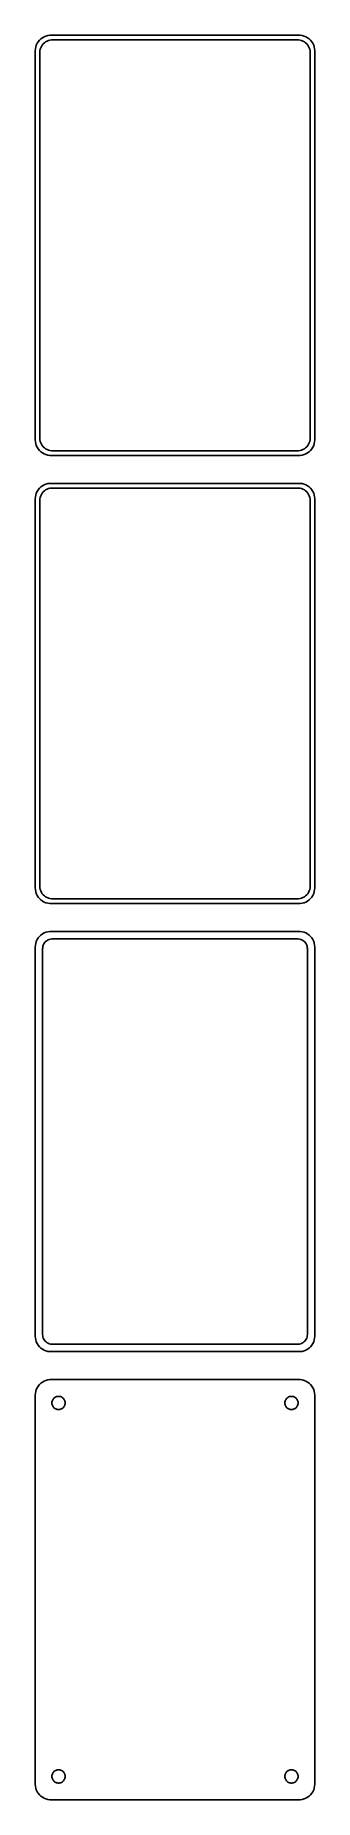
# Model space of a CAD drawing. Header units: metres. Extents: x -45 to 45, y 509 to 1075.
import ezdxf

# ---------------------------------------------------------------- set-up
doc = ezdxf.new("R2010")
doc.units = ezdxf.units.M

msp = doc.modelspace()

# ---------------------------------------------------------------- linework, layer by layer
for p, q in [((-44.8429, 1071.74), (-44.9606, 1071.13)), ((-44.6489, 1072.34), (-44.8429, 1071.74)), ((-44.3815, 1072.91), (-44.6489, 1072.34)), ((-44.0451, 1073.44), (-44.3815, 1072.91)), ((-43.6448, 1073.92), (-44.0451, 1073.44)), ((-43.1871, 1074.35), (-43.6448, 1073.92)), ((-43.2191, 1071.47), (-43.0052, 1071.93)), ((-42.6791, 1074.72), (-43.1871, 1074.35)), ((-43.0052, 1071.93), (-42.7361, 1072.35)), ((-42.7361, 1072.35), (-42.4159, 1072.74)), ((-42.1289, 1075.02), (-42.6791, 1074.72)), ((-42.4159, 1072.74), (-42.0497, 1073.08)), ((-41.5451, 1075.26), (-42.1289, 1075.02)), ((-42.0497, 1073.08), (-41.6433, 1073.38)), ((-41.6433, 1073.38), (-41.2031, 1073.62)), ((-40.9369, 1075.41), (-41.5451, 1075.26)), ((-41.2031, 1073.62), (-40.7361, 1073.8)), ((-40.3139, 1075.49), (-40.9369, 1075.41)), ((-40.7361, 1073.8), (-40.2495, 1073.93)), ((40.3139, 1075.49), (-40.3139, 1075.49)), ((-40.2495, 1073.93), (-39.7512, 1073.99)), ((-39.7512, 1073.99), (39.7512, 1073.99)), ((39.7512, 1073.99), (40.2495, 1073.93)), ((40.2495, 1073.93), (40.7361, 1073.8)), ((40.9369, 1075.41), (40.3139, 1075.49)), ((40.7361, 1073.8), (41.2031, 1073.62)), ((41.5451, 1075.26), (40.9369, 1075.41)), ((41.2031, 1073.62), (41.6433, 1073.38)), ((42.1289, 1075.02), (41.5451, 1075.26)), ((41.6433, 1073.38), (42.0497, 1073.08)), ((42.0497, 1073.08), (42.4159, 1072.74)), ((42.6791, 1074.72), (42.1289, 1075.02)), ((42.4159, 1072.74), (42.7361, 1072.35)), ((43.1871, 1074.35), (42.6791, 1074.72)), ((42.7361, 1072.35), (43.0052, 1071.93)), ((43.0052, 1071.93), (43.2191, 1071.47)), ((43.6448, 1073.92), (43.1871, 1074.35)), ((44.0451, 1073.44), (43.6448, 1073.92)), ((44.3815, 1072.91), (44.0451, 1073.44)), ((44.6489, 1072.34), (44.3815, 1072.91)), ((44.8429, 1071.74), (44.6489, 1072.34)), ((44.9606, 1071.13), (44.8429, 1071.74)), ((-44.9606, 1071.13), (-45, 1070.5)), ((-45, 1070.5), (-45, 945.5)), ((-43.5, 1070), (-43.4685, 1070.5)), ((-43.5, 946), (-43.5, 1070)), ((-43.4685, 1070.5), (-43.3743, 1070.99)), ((-43.3743, 1070.99), (-43.2191, 1071.47)), ((43.2191, 1071.47), (43.3743, 1070.99)), ((43.3743, 1070.99), (43.4685, 1070.5)), ((43.4685, 1070.5), (43.5, 1070)), ((43.5, 1070), (43.5, 946)), ((45, 1070.5), (44.9606, 1071.13)), ((45, 945.5), (45, 1070.5)), ((-45, 945.5), (-44.9606, 944.873)), ((-44.9606, 944.873), (-44.8429, 944.257)), ((-44.8429, 944.257), (-44.6489, 943.659)), ((-44.6489, 943.659), (-44.3815, 943.091)), ((-44.3815, 943.091), (-44.0451, 942.561)), ((-44.0451, 942.561), (-43.6448, 942.077)), ((-43.6448, 942.077), (-43.1871, 941.647)), ((-43.4685, 945.499), (-43.5, 946)), ((-43.3743, 945.005), (-43.4685, 945.499)), ((-43.2191, 944.528), (-43.3743, 945.005)), ((-43.0052, 944.073), (-43.2191, 944.528)), ((-43.1871, 941.647), (-42.6791, 941.278)), ((-42.7361, 943.649), (-43.0052, 944.073)), ((-42.4159, 943.262), (-42.7361, 943.649)), ((-42.6791, 941.278), (-42.1289, 940.976)), ((-42.0497, 942.918), (-42.4159, 943.262)), ((-41.6433, 942.623), (-42.0497, 942.918)), ((-41.2031, 942.381), (-41.6433, 942.623)), ((-40.7361, 942.196), (-41.2031, 942.381)), ((-40.2495, 942.071), (-40.7361, 942.196)), ((-39.7512, 942.008), (-40.2495, 942.071)), ((39.7512, 942.008), (-39.7512, 942.008)), ((40.2495, 942.071), (39.7512, 942.008)), ((40.7361, 942.196), (40.2495, 942.071)), ((41.2031, 942.381), (40.7361, 942.196)), ((41.6433, 942.623), (41.2031, 942.381)), ((42.0497, 942.918), (41.6433, 942.623)), ((42.4159, 943.262), (42.0497, 942.918)), ((42.1289, 940.976), (42.6791, 941.278)), ((42.7361, 943.649), (42.4159, 943.262)), ((42.6791, 941.278), (43.1871, 941.647)), ((43.0052, 944.073), (42.7361, 943.649)), ((43.2191, 944.528), (43.0052, 944.073)), ((43.1871, 941.647), (43.6448, 942.077)), ((43.3743, 945.005), (43.2191, 944.528)), ((43.4685, 945.499), (43.3743, 945.005)), ((43.5, 946), (43.4685, 945.499)), ((43.6448, 942.077), (44.0451, 942.561)), ((44.0451, 942.561), (44.3815, 943.091)), ((44.3815, 943.091), (44.6489, 943.659)), ((44.6489, 943.659), (44.8429, 944.257)), ((44.8429, 944.257), (44.9606, 944.873)), ((44.9606, 944.873), (45, 945.5)), ((-42.1289, 940.976), (-41.5451, 940.745)), ((-41.5451, 940.745), (-40.9369, 940.589)), ((-40.9369, 940.589), (-40.3139, 940.51)), ((-40.3139, 940.51), (40.3139, 940.51)), ((40.3139, 940.51), (40.9369, 940.589)), ((40.9369, 940.589), (41.5451, 940.745)), ((41.5451, 940.745), (42.1289, 940.976)), ((-43.6448, 929.923), (-44.0451, 929.439)), ((-43.1871, 930.353), (-43.6448, 929.923)), ((-42.6791, 930.722), (-43.1871, 930.353)), ((-42.1289, 931.024), (-42.6791, 930.722)), ((-41.5451, 931.255), (-42.1289, 931.024)), ((-40.9369, 931.411), (-41.5451, 931.255)), ((-40.3139, 931.49), (-40.9369, 931.411)), ((-40.7361, 929.804), (-40.2495, 929.929)), ((40.3139, 931.49), (-40.3139, 931.49)), ((-40.2495, 929.929), (-39.7512, 929.992)), ((-39.7512, 929.992), (39.7512, 929.992)), ((39.7512, 929.992), (40.2495, 929.929)), ((40.2495, 929.929), (40.7361, 929.804)), ((40.9369, 931.411), (40.3139, 931.49)), ((41.5451, 931.255), (40.9369, 931.411)), ((42.1289, 931.024), (41.5451, 931.255)), ((42.6791, 930.722), (42.1289, 931.024)), ((43.1871, 930.353), (42.6791, 930.722)), ((43.6448, 929.923), (43.1871, 930.353)), ((44.0451, 929.439), (43.6448, 929.923)), ((-44.9606, 927.127), (-45, 926.5)), ((-45, 926.5), (-45, 801.5)), ((-44.8429, 927.743), (-44.9606, 927.127)), ((-44.6489, 928.341), (-44.8429, 927.743)), ((-44.3815, 928.909), (-44.6489, 928.341)), ((-44.0451, 929.439), (-44.3815, 928.909)), ((-43.5, 926), (-43.4685, 926.501)), ((-43.5, 802), (-43.5, 926)), ((-43.4685, 926.501), (-43.3743, 926.995)), ((-43.3743, 926.995), (-43.2191, 927.472)), ((-43.2191, 927.472), (-43.0052, 927.927)), ((-43.0052, 927.927), (-42.7361, 928.351)), ((-42.7361, 928.351), (-42.4159, 928.738)), ((-42.4159, 928.738), (-42.0497, 929.082)), ((-42.0497, 929.082), (-41.6433, 929.377)), ((-41.6433, 929.377), (-41.2031, 929.619)), ((-41.2031, 929.619), (-40.7361, 929.804)), ((40.7361, 929.804), (41.2031, 929.619)), ((41.2031, 929.619), (41.6433, 929.377)), ((41.6433, 929.377), (42.0497, 929.082)), ((42.0497, 929.082), (42.4159, 928.738)), ((42.4159, 928.738), (42.7361, 928.351)), ((42.7361, 928.351), (43.0052, 927.927)), ((43.0052, 927.927), (43.2191, 927.472)), ((43.2191, 927.472), (43.3743, 926.995)), ((43.3743, 926.995), (43.4685, 926.501)), ((43.4685, 926.501), (43.5, 926)), ((43.5, 926), (43.5, 802)), ((44.3815, 928.909), (44.0451, 929.439)), ((44.6489, 928.341), (44.3815, 928.909)), ((44.8429, 927.743), (44.6489, 928.341)), ((44.9606, 927.127), (44.8429, 927.743)), ((45, 926.5), (44.9606, 927.127)), ((45, 801.5), (45, 926.5)), ((-45, 801.5), (-44.9606, 800.873)), ((-44.9606, 800.873), (-44.8429, 800.257)), ((-44.8429, 800.257), (-44.6489, 799.659)), ((-44.6489, 799.659), (-44.3815, 799.091)), ((-43.4685, 801.499), (-43.5, 802)), ((-43.3743, 801.005), (-43.4685, 801.499)), ((-43.2191, 800.528), (-43.3743, 801.005)), ((-43.0052, 800.073), (-43.2191, 800.528)), ((-42.7361, 799.649), (-43.0052, 800.073)), ((-42.4159, 799.262), (-42.7361, 799.649)), ((42.7361, 799.649), (42.4159, 799.262)), ((43.0052, 800.073), (42.7361, 799.649)), ((43.2191, 800.528), (43.0052, 800.073)), ((43.3743, 801.005), (43.2191, 800.528)), ((43.4685, 801.499), (43.3743, 801.005)), ((43.5, 802), (43.4685, 801.499)), ((44.3815, 799.091), (44.6489, 799.659)), ((44.6489, 799.659), (44.8429, 800.257)), ((44.8429, 800.257), (44.9606, 800.873)), ((44.9606, 800.873), (45, 801.5)), ((-44.3815, 799.091), (-44.0451, 798.561)), ((-44.0451, 798.561), (-43.6448, 798.077)), ((-43.6448, 798.077), (-43.1871, 797.647)), ((-43.1871, 797.647), (-42.6791, 797.278)), ((-42.6791, 797.278), (-42.1289, 796.976)), ((-42.0497, 798.918), (-42.4159, 799.262)), ((-42.1289, 796.976), (-41.5451, 796.745)), ((-41.6433, 798.623), (-42.0497, 798.918)), ((-41.2031, 798.381), (-41.6433, 798.623)), ((-41.5451, 796.745), (-40.9369, 796.589)), ((-40.7361, 798.196), (-41.2031, 798.381)), ((-40.9369, 796.589), (-40.3139, 796.51)), ((-40.2495, 798.071), (-40.7361, 798.196)), ((-40.3139, 796.51), (40.3139, 796.51)), ((-39.7512, 798.008), (-40.2495, 798.071)), ((39.7512, 798.008), (-39.7512, 798.008)), ((40.2495, 798.071), (39.7512, 798.008)), ((40.7361, 798.196), (40.2495, 798.071)), ((40.3139, 796.51), (40.9369, 796.589)), ((41.2031, 798.381), (40.7361, 798.196)), ((40.9369, 796.589), (41.5451, 796.745)), ((41.6433, 798.623), (41.2031, 798.381)), ((41.5451, 796.745), (42.1289, 796.976)), ((42.0497, 798.918), (41.6433, 798.623)), ((42.4159, 799.262), (42.0497, 798.918)), ((42.1289, 796.976), (42.6791, 797.278)), ((42.6791, 797.278), (43.1871, 797.647)), ((43.1871, 797.647), (43.6448, 798.077)), ((43.6448, 798.077), (44.0451, 798.561)), ((44.0451, 798.561), (44.3815, 799.091)), ((-44.9606, 783.127), (-45, 782.5)), ((-45, 782.5), (-45, 657.5)), ((-44.8429, 783.743), (-44.9606, 783.127)), ((-44.6489, 784.341), (-44.8429, 783.743)), ((-44.3815, 784.909), (-44.6489, 784.341)), ((-44.0451, 785.439), (-44.3815, 784.909)), ((-43.6448, 785.923), (-44.0451, 785.439)), ((-43.1871, 786.353), (-43.6448, 785.923)), ((-42.6791, 786.722), (-43.1871, 786.353)), ((-42.1289, 787.024), (-42.6791, 786.722)), ((-42.5884, 782.39), (-42.5151, 782.774)), ((-42.5151, 782.774), (-42.3943, 783.146)), ((-42.3943, 783.146), (-42.2279, 783.5)), ((-42.2279, 783.5), (-42.0184, 783.83)), ((-41.5451, 787.255), (-42.1289, 787.024)), ((-42.0184, 783.83), (-41.7692, 784.131)), ((-41.7692, 784.131), (-41.4842, 784.399)), ((-40.9369, 787.411), (-41.5451, 787.255)), ((-41.4842, 784.399), (-41.168, 784.628)), ((-41.168, 784.628), (-40.8254, 784.817)), ((-40.3139, 787.49), (-40.9369, 787.411)), ((-40.8254, 784.817), (-40.4619, 784.961)), ((-40.4619, 784.961), (-40.0833, 785.058)), ((40.3139, 787.49), (-40.3139, 787.49)), ((-40.0833, 785.058), (-39.6954, 785.107)), ((-39.6954, 785.107), (39.6954, 785.107)), ((39.6954, 785.107), (40.0833, 785.058)), ((40.0833, 785.058), (40.4619, 784.961)), ((40.9369, 787.411), (40.3139, 787.49)), ((40.4619, 784.961), (40.8254, 784.817)), ((40.8254, 784.817), (41.168, 784.628)), ((41.5451, 787.255), (40.9369, 787.411)), ((41.168, 784.628), (41.4842, 784.399)), ((41.4842, 784.399), (41.7692, 784.131)), ((42.1289, 787.024), (41.5451, 787.255)), ((41.7692, 784.131), (42.0184, 783.83)), ((42.0184, 783.83), (42.2279, 783.5)), ((42.6791, 786.722), (42.1289, 787.024)), ((42.2279, 783.5), (42.3943, 783.146)), ((42.3943, 783.146), (42.5151, 782.774)), ((42.5151, 782.774), (42.5884, 782.39)), ((43.1871, 786.353), (42.6791, 786.722)), ((43.6448, 785.923), (43.1871, 786.353)), ((44.0451, 785.439), (43.6448, 785.923)), ((44.3815, 784.909), (44.0451, 785.439)), ((44.6489, 784.341), (44.3815, 784.909)), ((44.8429, 783.743), (44.6489, 784.341)), ((44.9606, 783.127), (44.8429, 783.743)), ((45, 782.5), (44.9606, 783.127)), ((45, 657.5), (45, 782.5)), ((-42.6129, 782), (-42.5884, 782.39)), ((-42.6129, 658), (-42.6129, 782)), ((42.5884, 782.39), (42.6129, 782)), ((42.6129, 782), (42.6129, 658)), ((-42.5884, 657.61), (-42.6129, 658)), ((42.6129, 658), (42.5884, 657.61)), ((-45, 657.5), (-44.9606, 656.873)), ((-44.9606, 656.873), (-44.8429, 656.257)), ((-44.8429, 656.257), (-44.6489, 655.659)), ((-44.6489, 655.659), (-44.3815, 655.091)), ((-44.3815, 655.091), (-44.0451, 654.561)), ((-44.0451, 654.561), (-43.6448, 654.077)), ((-43.6448, 654.077), (-43.1871, 653.647)), ((-43.1871, 653.647), (-42.6791, 653.278)), ((-42.6791, 653.278), (-42.1289, 652.976)), ((-42.5151, 657.226), (-42.5884, 657.61)), ((-42.3943, 656.854), (-42.5151, 657.226)), ((-42.2279, 656.5), (-42.3943, 656.854)), ((-42.0184, 656.17), (-42.2279, 656.5)), ((-42.1289, 652.976), (-41.5451, 652.745)), ((-41.7692, 655.869), (-42.0184, 656.17)), ((-41.4842, 655.601), (-41.7692, 655.869)), ((-41.5451, 652.745), (-40.9369, 652.589)), ((-41.168, 655.372), (-41.4842, 655.601)), ((-40.8254, 655.183), (-41.168, 655.372)), ((-40.9369, 652.589), (-40.3139, 652.51)), ((-40.4619, 655.039), (-40.8254, 655.183)), ((-40.0833, 654.942), (-40.4619, 655.039)), ((-40.3139, 652.51), (40.3139, 652.51)), ((-39.6954, 654.893), (-40.0833, 654.942)), ((39.6954, 654.893), (-39.6954, 654.893)), ((40.0833, 654.942), (39.6954, 654.893)), ((40.4619, 655.039), (40.0833, 654.942)), ((40.3139, 652.51), (40.9369, 652.589)), ((40.8254, 655.183), (40.4619, 655.039)), ((41.168, 655.372), (40.8254, 655.183)), ((40.9369, 652.589), (41.5451, 652.745)), ((41.4842, 655.601), (41.168, 655.372)), ((41.7692, 655.869), (41.4842, 655.601)), ((41.5451, 652.745), (42.1289, 652.976)), ((42.0184, 656.17), (41.7692, 655.869)), ((42.2279, 656.5), (42.0184, 656.17)), ((42.1289, 652.976), (42.6791, 653.278)), ((42.3943, 656.854), (42.2279, 656.5)), ((42.5151, 657.226), (42.3943, 656.854)), ((42.5884, 657.61), (42.5151, 657.226)), ((42.6791, 653.278), (43.1871, 653.647)), ((43.1871, 653.647), (43.6448, 654.077)), ((43.6448, 654.077), (44.0451, 654.561)), ((44.0451, 654.561), (44.3815, 655.091)), ((44.3815, 655.091), (44.6489, 655.659)), ((44.6489, 655.659), (44.8429, 656.257)), ((44.8429, 656.257), (44.9606, 656.873)), ((44.9606, 656.873), (45, 657.5)), ((-44.3815, 640.909), (-44.6489, 640.341)), ((-44.0451, 641.439), (-44.3815, 640.909)), ((-43.6448, 641.923), (-44.0451, 641.439)), ((-43.1871, 642.353), (-43.6448, 641.923)), ((-42.6791, 642.722), (-43.1871, 642.353)), ((-42.1289, 643.024), (-42.6791, 642.722)), ((-41.5451, 643.255), (-42.1289, 643.024)), ((-40.9369, 643.411), (-41.5451, 643.255)), ((-40.3139, 643.49), (-40.9369, 643.411)), ((40.3139, 643.49), (-40.3139, 643.49)), ((40.9369, 643.411), (40.3139, 643.49)), ((41.5451, 643.255), (40.9369, 643.411)), ((42.1289, 643.024), (41.5451, 643.255)), ((42.6791, 642.722), (42.1289, 643.024)), ((43.1871, 642.353), (42.6791, 642.722)), ((43.6448, 641.923), (43.1871, 642.353)), ((44.0451, 641.439), (43.6448, 641.923)), ((44.3815, 640.909), (44.0451, 641.439)), ((44.6489, 640.341), (44.3815, 640.909)), ((-44.9606, 639.127), (-45, 638.5)), ((-45, 638.5), (-45, 513.5)), ((-44.8429, 639.743), (-44.9606, 639.127)), ((-44.6489, 640.341), (-44.8429, 639.743)), ((-39.6353, 636), (-39.6185, 636.268)), ((-39.6185, 635.732), (-39.6353, 636)), ((-39.6185, 636.268), (-39.5682, 636.531)), ((-39.5682, 635.469), (-39.6185, 635.732)), ((-39.5682, 636.531), (-39.4853, 636.786)), ((-39.4853, 635.214), (-39.5682, 635.469)), ((-39.4853, 636.786), (-39.3712, 637.029)), ((-39.3712, 634.971), (-39.4853, 635.214)), ((-39.3712, 637.029), (-39.2275, 637.255)), ((-39.2275, 637.255), (-39.0565, 637.462)), ((-39.0565, 637.462), (-38.8611, 637.645)), ((-38.8611, 637.645), (-38.6441, 637.803)), ((-38.6441, 637.803), (-38.4092, 637.932)), ((-38.4092, 637.932), (-38.1598, 638.031)), ((-38.1598, 638.031), (-37.9001, 638.097)), ((-37.9001, 638.097), (-37.6341, 638.131)), ((-37.6341, 638.131), (-37.3659, 638.131)), ((-37.3659, 638.131), (-37.0999, 638.097)), ((-37.0999, 638.097), (-36.8401, 638.031)), ((-36.8401, 638.031), (-36.5908, 637.932)), ((-36.5908, 637.932), (-36.3559, 637.803)), ((-36.3559, 637.803), (-36.1389, 637.645)), ((-36.1389, 637.645), (-35.9434, 637.462)), ((-35.9434, 637.462), (-35.7725, 637.255)), ((-35.7725, 637.255), (-35.6288, 637.029)), ((-35.6288, 637.029), (-35.5146, 636.786)), ((-35.5146, 635.214), (-35.6288, 634.971)), ((-35.5146, 636.786), (-35.4318, 636.531)), ((-35.4318, 635.469), (-35.5146, 635.214)), ((-35.4318, 636.531), (-35.3815, 636.268)), ((-35.3815, 635.732), (-35.4318, 635.469)), ((-35.3815, 636.268), (-35.3647, 636)), ((-35.3647, 636), (-35.3815, 635.732)), ((35.3647, 636), (35.3815, 636.268)), ((35.3815, 635.732), (35.3647, 636)), ((35.3815, 636.268), (35.4318, 636.531)), ((35.4318, 635.469), (35.3815, 635.732)), ((35.4318, 636.531), (35.5146, 636.786)), ((35.5146, 635.214), (35.4318, 635.469)), ((35.5146, 636.786), (35.6288, 637.029)), ((35.6288, 634.971), (35.5146, 635.214)), ((35.6288, 637.029), (35.7725, 637.255)), ((35.7725, 637.255), (35.9434, 637.462)), ((35.9434, 637.462), (36.1389, 637.645)), ((36.1389, 637.645), (36.3559, 637.803)), ((36.3559, 637.803), (36.5908, 637.932)), ((36.5908, 637.932), (36.8401, 638.031)), ((36.8401, 638.031), (37.0999, 638.097)), ((37.0999, 638.097), (37.3659, 638.131)), ((37.3659, 638.131), (37.6341, 638.131)), ((37.6341, 638.131), (37.9001, 638.097)), ((37.9001, 638.097), (38.1598, 638.031)), ((38.1598, 638.031), (38.4092, 637.932)), ((38.4092, 637.932), (38.6441, 637.803)), ((38.6441, 637.803), (38.8611, 637.645)), ((38.8611, 637.645), (39.0565, 637.462)), ((39.0565, 637.462), (39.2275, 637.255)), ((39.2275, 637.255), (39.3712, 637.029)), ((39.3712, 637.029), (39.4853, 636.786)), ((39.4853, 635.214), (39.3712, 634.971)), ((39.4853, 636.786), (39.5682, 636.531)), ((39.5682, 635.469), (39.4853, 635.214)), ((39.5682, 636.531), (39.6185, 636.268)), ((39.6185, 635.732), (39.5682, 635.469)), ((39.6185, 636.268), (39.6353, 636)), ((39.6353, 636), (39.6185, 635.732)), ((44.8429, 639.743), (44.6489, 640.341)), ((44.9606, 639.127), (44.8429, 639.743)), ((45, 638.5), (44.9606, 639.127)), ((45, 513.5), (45, 638.5)), ((-39.2275, 634.745), (-39.3712, 634.971)), ((-39.0565, 634.538), (-39.2275, 634.745)), ((-38.8611, 634.355), (-39.0565, 634.538)), ((-38.6441, 634.197), (-38.8611, 634.355)), ((-38.4092, 634.068), (-38.6441, 634.197)), ((-38.1598, 633.969), (-38.4092, 634.068)), ((-37.9001, 633.903), (-38.1598, 633.969)), ((-37.6341, 633.869), (-37.9001, 633.903)), ((-37.3659, 633.869), (-37.6341, 633.869)), ((-37.0999, 633.903), (-37.3659, 633.869)), ((-36.8401, 633.969), (-37.0999, 633.903)), ((-36.5908, 634.068), (-36.8401, 633.969)), ((-36.3559, 634.197), (-36.5908, 634.068)), ((-36.1389, 634.355), (-36.3559, 634.197)), ((-35.9434, 634.538), (-36.1389, 634.355)), ((-35.7725, 634.745), (-35.9434, 634.538)), ((-35.6288, 634.971), (-35.7725, 634.745)), ((35.7725, 634.745), (35.6288, 634.971)), ((35.9434, 634.538), (35.7725, 634.745)), ((36.1389, 634.355), (35.9434, 634.538)), ((36.3559, 634.197), (36.1389, 634.355)), ((36.5908, 634.068), (36.3559, 634.197)), ((36.8401, 633.969), (36.5908, 634.068)), ((37.0999, 633.903), (36.8401, 633.969)), ((37.3659, 633.869), (37.0999, 633.903)), ((37.6341, 633.869), (37.3659, 633.869)), ((37.9001, 633.903), (37.6341, 633.869)), ((38.1598, 633.969), (37.9001, 633.903)), ((38.4092, 634.068), (38.1598, 633.969)), ((38.6441, 634.197), (38.4092, 634.068)), ((38.8611, 634.355), (38.6441, 634.197)), ((39.0565, 634.538), (38.8611, 634.355)), ((39.2275, 634.745), (39.0565, 634.538)), ((39.3712, 634.971), (39.2275, 634.745)), ((-39.6353, 516), (-39.6185, 516.268)), ((-39.6185, 515.732), (-39.6353, 516)), ((-39.6185, 516.268), (-39.5682, 516.531)), ((-39.5682, 516.531), (-39.4853, 516.786)), ((-39.4853, 516.786), (-39.3712, 517.029)), ((-39.3712, 517.029), (-39.2275, 517.255)), ((-39.2275, 517.255), (-39.0565, 517.462)), ((-39.0565, 517.462), (-38.8611, 517.645)), ((-38.8611, 517.645), (-38.6441, 517.803)), ((-38.6441, 517.803), (-38.4092, 517.932)), ((-38.4092, 517.932), (-38.1598, 518.031)), ((-38.1598, 518.031), (-37.9001, 518.097)), ((-37.9001, 518.097), (-37.6341, 518.131)), ((-37.6341, 518.131), (-37.3659, 518.131)), ((-37.3659, 518.131), (-37.0999, 518.097)), ((-37.0999, 518.097), (-36.8401, 518.031)), ((-36.8401, 518.031), (-36.5908, 517.932)), ((-36.5908, 517.932), (-36.3559, 517.803)), ((-36.3559, 517.803), (-36.1389, 517.645)), ((-36.1389, 517.645), (-35.9434, 517.462)), ((-35.9434, 517.462), (-35.7725, 517.255)), ((-35.7725, 517.255), (-35.6288, 517.029)), ((-35.6288, 517.029), (-35.5146, 516.786)), ((-35.5146, 516.786), (-35.4318, 516.531)), ((-35.4318, 516.531), (-35.3815, 516.268)), ((-35.3815, 516.268), (-35.3647, 516)), ((-35.3647, 516), (-35.3815, 515.732)), ((35.3647, 516), (35.3815, 516.268)), ((35.3815, 515.732), (35.3647, 516)), ((35.3815, 516.268), (35.4318, 516.531)), ((35.4318, 516.531), (35.5146, 516.786)), ((35.5146, 516.786), (35.6288, 517.029)), ((35.6288, 517.029), (35.7725, 517.255)), ((35.7725, 517.255), (35.9434, 517.462)), ((35.9434, 517.462), (36.1389, 517.645)), ((36.1389, 517.645), (36.3559, 517.803)), ((36.3559, 517.803), (36.5908, 517.932)), ((36.5908, 517.932), (36.8401, 518.031)), ((36.8401, 518.031), (37.0999, 518.097)), ((37.0999, 518.097), (37.3659, 518.131)), ((37.3659, 518.131), (37.6341, 518.131)), ((37.6341, 518.131), (37.9001, 518.097)), ((37.9001, 518.097), (38.1598, 518.031)), ((38.1598, 518.031), (38.4092, 517.932)), ((38.4092, 517.932), (38.6441, 517.803)), ((38.6441, 517.803), (38.8611, 517.645)), ((38.8611, 517.645), (39.0565, 517.462)), ((39.0565, 517.462), (39.2275, 517.255)), ((39.2275, 517.255), (39.3712, 517.029)), ((39.3712, 517.029), (39.4853, 516.786)), ((39.4853, 516.786), (39.5682, 516.531)), ((39.5682, 516.531), (39.6185, 516.268)), ((39.6185, 516.268), (39.6353, 516)), ((39.6353, 516), (39.6185, 515.732)), ((-45, 513.5), (-44.9606, 512.873)), ((-44.9606, 512.873), (-44.8429, 512.257)), ((-44.8429, 512.257), (-44.6489, 511.659)), ((-44.6489, 511.659), (-44.3815, 511.091)), ((-44.3815, 511.091), (-44.0451, 510.561)), ((-44.0451, 510.561), (-43.6448, 510.077)), ((-39.5682, 515.469), (-39.6185, 515.732)), ((-39.4853, 515.214), (-39.5682, 515.469)), ((-39.3712, 514.971), (-39.4853, 515.214)), ((-39.2275, 514.745), (-39.3712, 514.971)), ((-39.0565, 514.538), (-39.2275, 514.745)), ((-38.8611, 514.355), (-39.0565, 514.538)), ((-38.6441, 514.197), (-38.8611, 514.355)), ((-38.4092, 514.068), (-38.6441, 514.197)), ((-38.1598, 513.969), (-38.4092, 514.068)), ((-37.9001, 513.903), (-38.1598, 513.969)), ((-37.6341, 513.869), (-37.9001, 513.903)), ((-37.3659, 513.869), (-37.6341, 513.869)), ((-37.0999, 513.903), (-37.3659, 513.869)), ((-36.8401, 513.969), (-37.0999, 513.903)), ((-36.5908, 514.068), (-36.8401, 513.969)), ((-36.3559, 514.197), (-36.5908, 514.068)), ((-36.1389, 514.355), (-36.3559, 514.197)), ((-35.9434, 514.538), (-36.1389, 514.355)), ((-35.7725, 514.745), (-35.9434, 514.538)), ((-35.6288, 514.971), (-35.7725, 514.745)), ((-35.5146, 515.214), (-35.6288, 514.971)), ((-35.4318, 515.469), (-35.5146, 515.214)), ((-35.3815, 515.732), (-35.4318, 515.469)), ((35.4318, 515.469), (35.3815, 515.732)), ((35.5146, 515.214), (35.4318, 515.469)), ((35.6288, 514.971), (35.5146, 515.214)), ((35.7725, 514.745), (35.6288, 514.971)), ((35.9434, 514.538), (35.7725, 514.745)), ((36.1389, 514.355), (35.9434, 514.538)), ((36.3559, 514.197), (36.1389, 514.355)), ((36.5908, 514.068), (36.3559, 514.197)), ((36.8401, 513.969), (36.5908, 514.068)), ((37.0999, 513.903), (36.8401, 513.969)), ((37.3659, 513.869), (37.0999, 513.903)), ((37.6341, 513.869), (37.3659, 513.869)), ((37.9001, 513.903), (37.6341, 513.869)), ((38.1598, 513.969), (37.9001, 513.903)), ((38.4092, 514.068), (38.1598, 513.969)), ((38.6441, 514.197), (38.4092, 514.068)), ((38.8611, 514.355), (38.6441, 514.197)), ((39.0565, 514.538), (38.8611, 514.355)), ((39.2275, 514.745), (39.0565, 514.538)), ((39.3712, 514.971), (39.2275, 514.745)), ((39.4853, 515.214), (39.3712, 514.971)), ((39.5682, 515.469), (39.4853, 515.214)), ((39.6185, 515.732), (39.5682, 515.469)), ((43.6448, 510.077), (44.0451, 510.561)), ((44.0451, 510.561), (44.3815, 511.091)), ((44.3815, 511.091), (44.6489, 511.659)), ((44.6489, 511.659), (44.8429, 512.257)), ((44.8429, 512.257), (44.9606, 512.873)), ((44.9606, 512.873), (45, 513.5)), ((-43.6448, 510.077), (-43.1871, 509.647)), ((-43.1871, 509.647), (-42.6791, 509.278)), ((-42.6791, 509.278), (-42.1289, 508.976)), ((-42.1289, 508.976), (-41.5451, 508.745)), ((-41.5451, 508.745), (-40.9369, 508.589)), ((-40.9369, 508.589), (-40.3139, 508.51)), ((-40.3139, 508.51), (40.3139, 508.51)), ((40.3139, 508.51), (40.9369, 508.589)), ((40.9369, 508.589), (41.5451, 508.745)), ((41.5451, 508.745), (42.1289, 508.976)), ((42.1289, 508.976), (42.6791, 509.278)), ((42.6791, 509.278), (43.1871, 509.647)), ((43.1871, 509.647), (43.6448, 510.077))]:
    msp.add_line(p, q)

doc.saveas('drawing.dxf')
